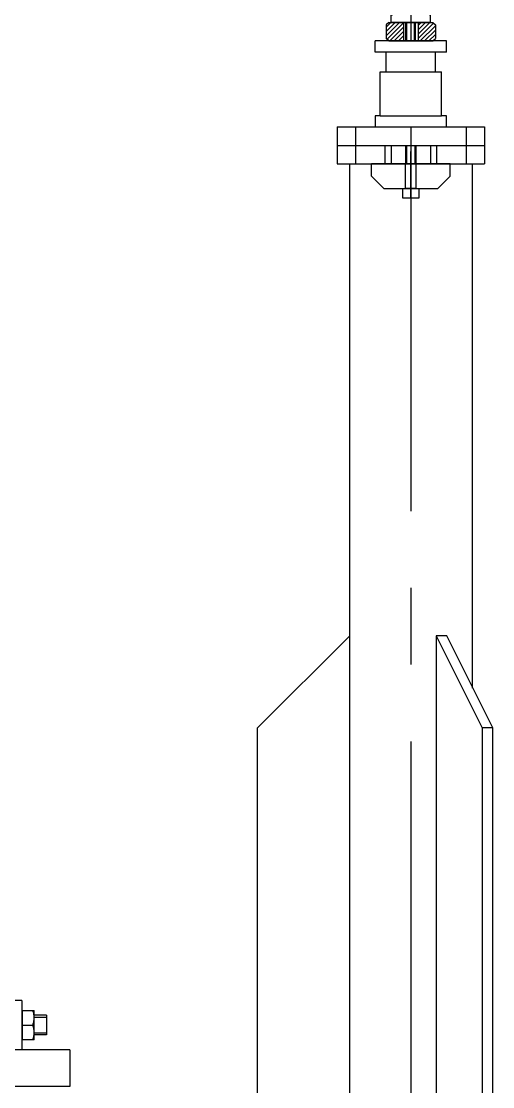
# Model space of a CAD drawing. Extents: x -50 to 48714, y -13211 to 6743.
# Drawn here: x 24620 to 25003, y -12628 to -11761 of the extents above; entities that cross this region are included whole.
import ezdxf

# ---------------------------------------------------------------- set-up
doc = ezdxf.new("R2010")
doc.units = 0
doc.header["$LTSCALE"] = 50
for name, pattern in [('GESTRICHELT2', [0.375, 0.25, -0.125]), ('MITTE', [2, 1.25, -0.25, 0.25, -0.25]), ('MITTE2', [1.125, 0.75, -0.125, 0.125, -0.125])]:
    doc.linetypes.add(name, pattern=pattern)
doc.layers.get('0').update_dxf_attribs({"linetype": 'CONTINUOUS'})
for name, color, linetype in [('DÜNN', 1, 'CONTINUOUS'), ('MITTE2', 5, 'MITTE2'), ('SCHRAFFUR', 4, 'CONTINUOUS'), ('VERDECKT', 8, 'GESTRICHELT2')]:
    doc.layers.add(name, color=color, linetype=linetype)

# ---------------------------------------------------------------- blocks, each defined once
blk = doc.blocks.new('GK_UE46PGM_S')
at = {"linetype": 'BYBLOCK'}
for p, q in [((-370, -1006.8), (-370, -1046.8)), ((-370, -1006.8), (-340, -1006.8)), ((-390, -1018.8), (-390, -1034.8)), ((-390, -1018.8), (-380, -1018.8)), ((-380, -1020.4), (-390, -1020.4)), ((-380, -1038.8), (-380, -1014.8)), ((-370.6, -1014.8), (-380, -1014.8)), ((-370.6, -1038.8), (-370.6, -1014.8)), ((-370.6, -1015.55), (-370, -1015.55)), ((-370.6, -1026.8), (-378.93, -1026.8)), ((-380, -1033.2), (-390, -1033.2)), ((-390, -1034.8), (-380, -1034.8)), ((-380, -1038.8), (-370.6, -1038.8)), ((-370.6, -1038.05), (-370, -1038.05)), ((-409, -1046.8), (391, -1046.8)), ((-409, -1046.8), (-409, -1076.8)), ((-409, -1076.8), (391, -1076.8))]:
    blk.add_line(p, q, dxfattribs=at)
for points, start_tangent, end_tangent in [([(-380, -1020.8), (-379.95, -1019.59), (-379.81, -1018.38), (-379.59, -1017.18), (-379.29, -1015.99), (-378.93, -1014.8)], (0, 1), (0.316228, 0.948683)), ([(-378.93, -1026.8), (-379.29, -1025.61), (-379.59, -1024.42), (-379.81, -1023.22), (-379.95, -1022.01), (-380, -1020.8)], (-0.316228, 0.948683), (0, 1)), ([(-380, -1032.8), (-379.95, -1031.59), (-379.81, -1030.38), (-379.59, -1029.18), (-379.29, -1027.99), (-378.93, -1026.8)], (0, 1), (0.316228, 0.948683)), ([(-378.93, -1038.8), (-379.29, -1037.61), (-379.59, -1036.42), (-379.81, -1035.22), (-379.95, -1034.01), (-380, -1032.8)], (-0.316228, 0.948683), (0, 1))]:
    blk.add_spline(points, degree=3, dxfattribs=dict(at, start_tangent=start_tangent, end_tangent=end_tangent))
blk = doc.blocks.new('*X160')
at = {"color": 0, "linetype": 'CONTINUOUS', "ltscale": 5}
for p, q in [((854.03, 3222.84), (864.81, 3233.62)), ((854.03, 3226.38), (861.28, 3233.62)), ((854.03, 3229.91), (857.74, 3233.62)), ((880.03, 3231.16), (882.49, 3233.62)), ((880.03, 3227.63), (886.03, 3233.62)), ((880.03, 3224.09), (889.56, 3233.62)), ((854.69, 3219.96), (868.03, 3233.31)), ((856.88, 3218.62), (868.03, 3229.77)), ((860.42, 3218.62), (868.03, 3226.23)), ((880.03, 3220.56), (892.57, 3233.09)), ((881.63, 3218.62), (894.03, 3231.02)), ((885.17, 3218.62), (894.03, 3227.49)), ((863.95, 3218.62), (868.03, 3222.7)), ((867.49, 3218.62), (868.03, 3219.16)), ((888.7, 3218.62), (894.03, 3223.95))]:
    blk.add_line(p, q, dxfattribs=at)
blk = doc.blocks.new('SRS63_L_S')
at = {"color": 255, "linetype": 'CONTINUOUS', "ltscale": 5}
for p, q in [((-18.33, 1199), (-20.33, 1197)), ((-20.33, 1197), (-20.33, 1186)), ((-18.33, 1199), (17.67, 1199)), ((-6.33, 1199), (-6.33, 1184)), ((5.67, 1199), (5.67, 1184)), ((17.67, 1199), (19.67, 1197)), ((19.67, 1197), (19.67, 1186)), ((-18.33, 1184), (-20.33, 1186)), ((-18.33, 1184), (17.67, 1184)), ((17.67, 1184), (19.67, 1186))]:
    blk.add_line(p, q, dxfattribs=at)
at = {"ltscale": 5}
for p, q in [((15.67, 1199), (-16.33, 1199)), ((28.67, 1184), (-29.33, 1184)), ((-29.33, 1175), (-29.33, 1184)), ((28.67, 1175), (28.67, 1184)), ((28.67, 1175), (-29.33, 1175)), ((-20.33, 1159), (-20.33, 1175)), ((19.67, 1159), (19.67, 1175)), ((-25.33, 1123), (-25.33, 1159)), ((-25.33, 1159), (24.67, 1159)), ((24.67, 1123), (24.67, 1159)), ((-25.33, 1123), (24.67, 1123)), ((-60.33, 1114), (59.67, 1114)), ((-60.33, 1114), (-60.33, 1099)), ((-45.33, 1114), (-45.33, 1099)), ((-29.33, 1114), (28.67, 1114)), ((44.67, 1114), (44.67, 1099)), ((59.67, 1114), (59.67, 1099)), ((-60.33, 1099), (59.67, 1099)), ((-60.33, 1099), (-60.33, 1084)), ((-45.33, 1099), (-45.33, 1084)), ((-21.33, 1099), (-21.33, 1084)), ((-16.33, 1099), (-16.33, 1084)), ((15.67, 1099), (15.67, 1084)), ((20.67, 1099), (20.67, 1084)), ((44.67, 1099), (44.67, 1084)), ((59.67, 1099), (59.67, 1084)), ((-60.33, 1084), (59.67, 1084)), ((-50, 20), (-50, 1084)), ((50, 657.38), (50, 1084)), ((20.28, 700), (57.68, 625)), ((20.28, 700), (20.28, 35)), ((28.97, 700), (20.28, 700)), ((66.34, 625), (28.97, 700)), ((57.68, 625), (57.68, 20)), ((66.34, 625), (57.68, 625)), ((66.34, 20), (66.34, 625))]:
    blk.add_line(p, q, dxfattribs=at)
at = {"linetype": 'CONTINUOUS', "ltscale": 5}
for p, q in [((-4.24, 1184), (-4.24, 1199)), ((3.58, 1184), (3.58, 1199))]:
    blk.add_line(p, q, dxfattribs=at)
at = {"color": 7, "linetype": 'CONTINUOUS', "ltscale": 5}
for p, q in [((31.63, 1084), (-32.29, 1084)), ((-32.29, 1074), (-32.29, 1084)), ((31.63, 1074), (31.63, 1084)), ((-22.29, 1064), (-32.29, 1074)), ((21.63, 1064), (31.63, 1074)), ((-22.29, 1064), (21.63, 1064)), ((-50, 700), (-125, 625)), ((-125, 20), (-125, 625))]:
    blk.add_line(p, q, dxfattribs=at)
at = {"ltscale": 5}
for points in [[(-16.33, 1199), (-16.33, 1205.2), (-15.33, 1205.2)], [(15.67, 1199), (15.67, 1205.2), (14.67, 1205.2)], [(-25.33, 1123), (-29.33, 1123), (-29.33, 1114)], [(28.67, 1114), (28.67, 1123), (24.67, 1123)], [(-4.33, 1084), (-4.33, 1099)], [(3.67, 1099), (3.67, 1084)], [(3.67, 1064), (-4.33, 1064)]]:
    blk.add_lwpolyline(points, dxfattribs=at)
blk.add_lwpolyline([(6.17, 1056), (-6.83, 1056), (-6.83, 1064), (6.17, 1064)], close=True, dxfattribs=at)
at = {"layer": 'DÜNN', "linetype": 'CONTINUOUS', "ltscale": 5}
for p, q in [((-3.45, 1184), (-3.45, 1199)), ((2.8, 1184), (2.8, 1199))]:
    blk.add_line(p, q, dxfattribs=at)
at = {"layer": 'DÜNN', "ltscale": 5}
for p, q in [((-3.58, 1084), (-3.58, 1099)), ((2.92, 1099), (2.92, 1084))]:
    blk.add_line(p, q, dxfattribs=at)
at = {"layer": 'MITTE2', "linetype": 'MITTE', "ltscale": 5}
for p, q in [((-0.33, 1209), (-0.33, 1199)), ((-0.33, 1199), (-0.33, 1184)), ((-0.33, 1114), (-0.33, 0)), ((-0.33, 1056), (-0.33, 1094)), ((-0.33, 1084), (-0.33, 1064))]:
    blk.add_line(p, q, dxfattribs=at)
at = {"layer": 'VERDECKT', "ltscale": 5}
for p, q in [((-4.58, 1064), (-4.58, 1084)), ((3.92, 1064), (3.92, 1084))]:
    blk.add_line(p, q, dxfattribs=at)
at = {"layer": 'SCHRAFFUR', "color": 4, "linetype": 'CONTINUOUS', "ltscale": 5}
blk.add_blockref('*X160', (-874.36, -2034.62), dxfattribs=at)

msp = doc.modelspace()

# ---------------------------------------------------------------- block references
at = {"xscale": -1}
msp.add_blockref('GK_UE46PGM_S', (24250, -11551.26), dxfattribs=at)
msp.add_blockref('SRS63_L_S', (24936.82, -12961.26))

doc.saveas('drawing.dxf')
